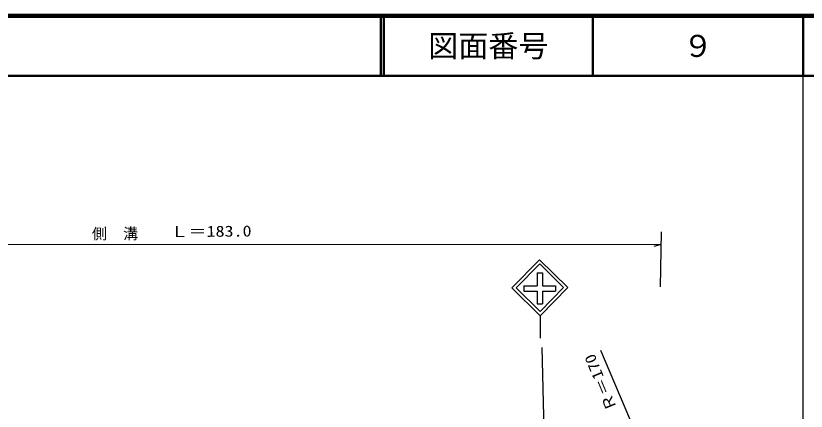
# Model space of a CAD drawing. Units: millimetres, scale not verified. Extents: x 40000 to 680000, y 20000 to 380000.
# Drawn here: x 448015 to 579500, y 314271 to 380000 of the extents above; entities that cross this region are included whole.
import ezdxf
from ezdxf.enums import TextEntityAlignment as Align

# ---------------------------------------------------------------- set-up
doc = ezdxf.new("R2010")
doc.units = ezdxf.units.MM
doc.header["$LTSCALE"] = 1000
for name, color, linetype, lineweight in [('M-BGD', 7, 'Continuous', 25), ('M-TTL', 2, 'Continuous', 140), ('M-TTL-BAND', 7, 'Continuous', 25), ('M-TTL-LINE', 7, 'Continuous', 50)]:
    doc.layers.add(name, color=color, linetype=linetype, lineweight=lineweight)
doc.layers.add('M-TTL-TXT', color=7, linetype='Continuous')
doc.styles.add('ＭＳ ゴシック', font='')
doc.styles.get('ＭＳ ゴシック').set_extended_font_data('MS Gothic')

msp = doc.modelspace()

# ---------------------------------------------------------------- linework, layer by layer
at = {"layer": 'M-BGD'}
for p, q in [((555359, 344061), (555197, 334927)), ((377072, 342082), (555334, 341975)), ((555139, 341952), (554139, 341665)), ((530544, 334764), (535161, 339448)), ((539849, 334826), (535161, 339448)), ((531251, 334769), (535166, 338741)), ((539150, 334813), (535166, 338741)), ((534751, 337282), (535613, 337282)), ((534751, 337282), (534752, 335095)), ((535613, 337282), (535614, 335095)), ((530544, 334764), (535232, 330143)), ((535235, 330842), (531251, 334769)), ((532532, 335094), (534752, 335095)), ((532532, 335094), (532532, 334249)), ((532532, 334249), (534753, 334250)), ((534753, 334250), (534753, 332112)), ((535232, 330143), (539849, 334826)), ((535235, 330842), (539150, 334813)), ((535614, 335095), (537784, 335096)), ((535614, 334250), (537785, 334251)), ((535614, 334250), (535615, 332113)), ((537784, 335096), (537785, 334251)), ((534753, 332112), (535615, 332113)), ((535218, 330141), (535220, 326436)), ((535539, 324874), (536192, 297529)), ((557190, 296423), (545359, 324383))]:
    msp.add_line(p, q, dxfattribs=at)
at = {"layer": 'M-TTL'}
msp.add_line((680000, 380000), (40000, 380000), dxfattribs=at)
at = {"layer": 'M-TTL-BAND'}
msp.add_line((579000, 20000), (579000, 370000), dxfattribs=at)
at = {"layer": 'M-TTL-LINE'}
for p, q in [((508747, 380000), (508747, 370000)), ((509247, 380000), (509247, 370000)), ((543997, 380000), (543997, 370000)), ((579000, 380000), (579000, 370000)), ((40000, 370000), (680000, 370000))]:
    msp.add_line(p, q, dxfattribs=at)

# ---------------------------------------------------------------- texts
at = {"layer": 'M-BGD', "style": 'ＭＳ ゴシック'}
for s, rotation, width, p in [('Ｌ＝183.0', 0.5, 1.2, (473761, 342649)), ('Ｒ＝170', 112.6, 1.15, (548590, 314916))]:
    msp.add_text(s, height=1833, rotation=rotation, dxfattribs=dict(at, width=width)).set_placement(p, align=Align.BOTTOM_LEFT)
at = {"layer": 'M-BGD', "insert": (460678, 342644), "char_height": 1833, "attachment_point": 7, "rotation": 0.3, "style": 'ＭＳ ゴシック'}
msp.add_mtext('\\T2.08;側溝', dxfattribs=at)
at = {"layer": 'M-TTL-TXT', "style": 'ＭＳ ゴシック'}
for s, p in [('図面番号', (526622, 375000)), ('９', (561497, 375000))]:
    msp.add_text(s, height=3666, dxfattribs=at).set_placement(p, align=Align.MIDDLE_CENTER)

doc.saveas('drawing.dxf')
